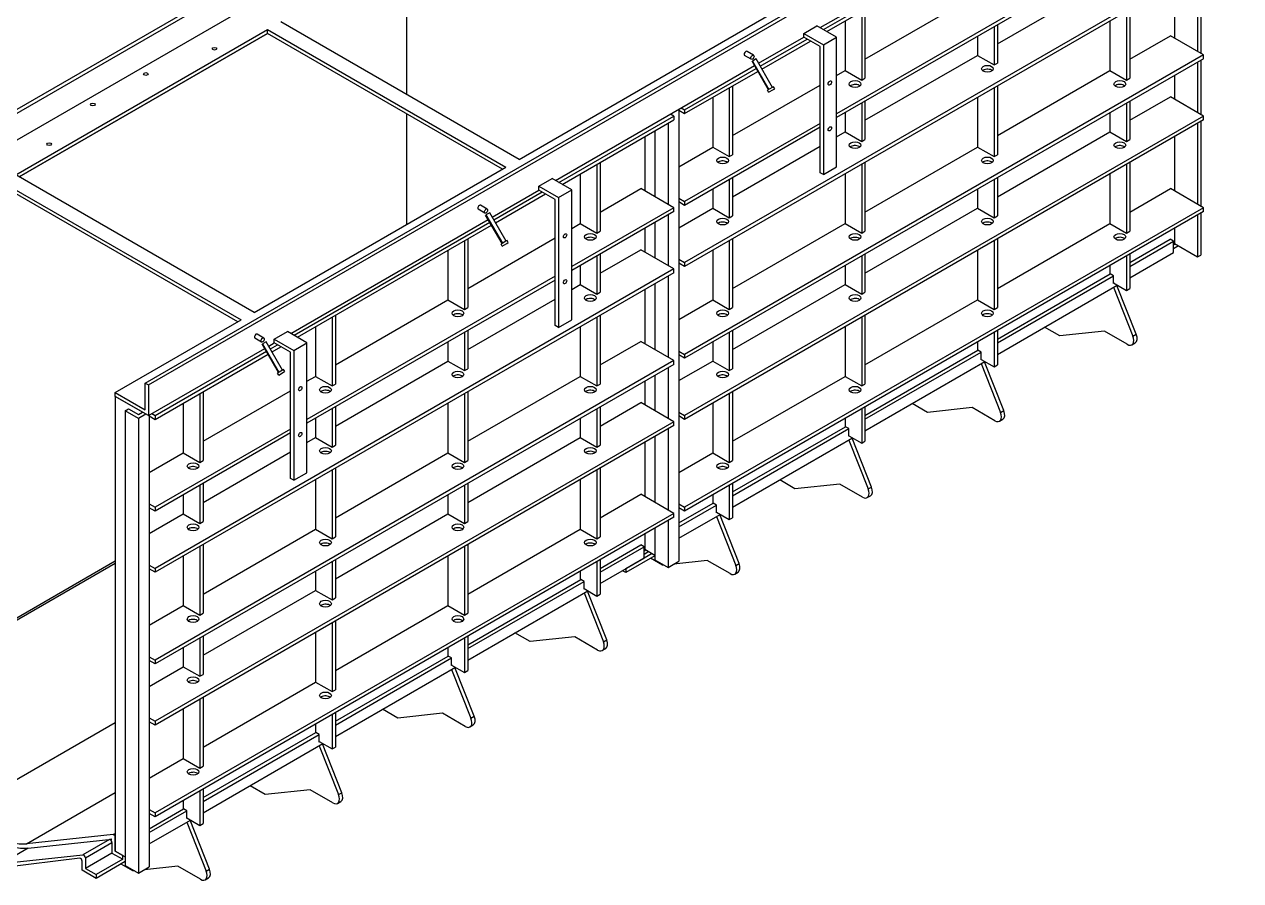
# Paper-space layout 'Layout1' of a CAD drawing. Extents: x -5 to 21.5, y -3 to 17.1.
# Drawn here: x 15.337 to 19.234, y 3.816 to 6.56 of the extents above; entities that cross this region are included whole.
import ezdxf

# ---------------------------------------------------------------- set-up
doc = ezdxf.new("R2010")
doc.units = 0
doc.header["$LTSCALE"] = 0.015748
doc.header["$MEASUREMENT"] = 0
doc.layers.add('Visible Edges', color=7, linetype='Continuous', lineweight=25)

psp = doc.layouts.get("Layout1")

# ---------------------------------------------------------------- linework, layer by layer
at = {"layer": 'Visible Edges', "color": 7, "linetype": 'Continuous', "lineweight": 25}
for p, q in [((14.7585, 5.9679), (18.2586, 7.9888)), ((14.7691, 5.9618), (18.2693, 7.9826)), ((14.7691, 5.8761), (18.2693, 7.8969)), ((15.7237, 5.4107), (19.2238, 7.4315)), ((15.7343, 5.4045), (19.2345, 7.4254)), ((17.8874, 6.5497), (18.5253, 6.9179)), ((17.898, 6.5436), (18.5306, 6.9088)), ((17.9086, 6.5374), (18.5359, 6.8996)), ((16.5616, 6.7885), (16.5616, 6.3354)), ((16.5616, 6.7885), (16.5616, 6.3354)), ((19.1151, 6.7564), (17.4525, 5.7965)), ((19.1151, 6.7441), (17.4525, 5.7842)), ((18.7351, 6.7329), (17.9396, 6.2736)), ((18.7351, 6.7206), (17.9396, 6.2614)), ((19.0966, 6.7334), (19.0966, 6.4731)), ((19.1072, 6.7395), (19.1072, 6.467)), ((19.0223, 6.6905), (19.0223, 6.516)), ((18.0306, 6.4486), (18.3912, 6.6568)), ((18.4549, 6.4976), (18.7351, 6.6594)), ((16.9222, 6.1271), (17.7283, 6.5925)), ((18.02, 6.6017), (18.02, 6.3813)), ((18.0306, 6.6079), (18.0306, 6.3874)), ((18.8685, 6.6017), (18.8685, 6.3813)), ((18.8791, 6.6079), (18.8791, 6.3874)), ((16.9222, 6.1271), (16.1585, 6.5681)), ((17.8344, 6.5313), (17.8768, 6.5558)), ((17.9396, 6.5196), (17.8768, 6.5558)), ((17.967, 6.5711), (17.967, 6.4119)), ((18.4443, 6.5527), (18.4443, 6.4303)), ((18.4549, 6.5589), (18.4549, 6.4364)), ((18.8155, 6.5711), (18.8155, 6.4119)), ((15.31, 6.0782), (16.1161, 6.5436)), ((15.3206, 6.072), (16.1161, 6.5313)), ((16.1161, 6.5313), (15.3206, 6.072)), ((16.1161, 6.5313), (16.1161, 6.5436)), ((16.1161, 6.5436), (16.8798, 6.1027)), ((16.8692, 6.0965), (16.1161, 6.5313)), ((17.6897, 6.4356), (17.8344, 6.5191)), ((17.695, 6.4264), (17.845, 6.5129)), ((17.8344, 6.5191), (17.8344, 6.5313)), ((17.8344, 6.5313), (17.8971, 6.4951)), ((17.8865, 6.489), (17.8344, 6.5191)), ((17.8971, 6.4951), (17.9396, 6.5196)), ((17.9396, 6.1032), (17.9396, 6.5196)), ((18.3912, 6.5221), (18.3912, 6.4609)), ((18.8791, 6.4486), (19.0091, 6.5237)), ((19.1151, 6.4624), (19.0091, 6.5237)), ((17.6737, 6.4613), (17.6525, 6.4735)), ((17.7003, 6.4172), (17.8556, 6.5068)), ((17.8865, 6.0848), (17.8865, 6.489)), ((17.8971, 6.4951), (17.8971, 6.0787)), ((19.1151, 6.4624), (17.4525, 5.5025)), ((19.1151, 6.4502), (17.4525, 5.4903)), ((17.6662, 6.4483), (17.645, 6.4605)), ((17.7213, 6.3509), (17.6688, 6.4418)), ((17.6818, 6.4493), (17.67, 6.4425)), ((17.67, 6.4425), (17.7225, 6.3516)), ((17.7343, 6.3584), (17.6818, 6.4493)), ((18.0306, 6.2527), (18.3912, 6.4609)), ((18.3912, 6.4609), (18.4443, 6.4303)), ((18.4443, 6.4303), (18.4549, 6.4364)), ((19.0966, 6.4395), (19.0966, 6.2772)), ((19.1072, 6.4456), (19.1072, 6.2711)), ((19.1151, 6.4502), (19.1151, 6.4624)), ((17.0389, 6.0598), (17.6767, 6.4281)), ((17.4525, 6.2864), (17.682, 6.4189)), ((17.4525, 6.2741), (17.6873, 6.4097)), ((17.9396, 6.3961), (17.967, 6.4119)), ((17.967, 6.4119), (18.02, 6.3813)), ((18.4549, 6.2037), (18.8155, 6.4119)), ((18.8155, 6.4119), (18.8685, 6.3813)), ((19.0223, 6.3966), (19.0223, 6.32)), ((17.5957, 6.3568), (17.5957, 6.1363)), ((17.6063, 6.2037), (17.8865, 6.3655)), ((17.6063, 6.3629), (17.6063, 6.1425)), ((17.7334, 6.3579), (17.718, 6.349)), ((17.7375, 6.3603), (17.7334, 6.3579)), ((17.7372, 6.3514), (17.7413, 6.3538)), ((17.7413, 6.3538), (17.7375, 6.3603)), ((18.02, 6.3813), (18.0306, 6.3874)), ((18.4443, 6.3568), (18.4443, 6.1363)), ((18.4549, 6.3629), (18.4549, 6.1425)), ((18.8685, 6.3813), (18.8791, 6.3874)), ((17.5427, 6.3262), (17.5427, 6.167)), ((17.7218, 6.3425), (17.718, 6.349)), ((17.7218, 6.3425), (17.7372, 6.3514)), ((18.3912, 6.3262), (18.3912, 6.167)), ((18.8791, 6.2527), (19.0091, 6.3277)), ((19.1151, 6.2665), (19.0091, 6.3277)), ((17.4339, 6.2878), (17.4339, 6.2849)), ((17.4339, 6.2849), (17.4339, 6.0032)), ((17.4339, 6.2849), (17.4525, 6.2741)), ((17.4419, 6.2925), (17.4525, 6.2864)), ((17.4525, 6.2864), (17.4525, 6.2741)), ((17.967, 6.2772), (17.967, 6.2159)), ((18.02, 6.3078), (18.02, 6.1853)), ((18.0306, 6.3139), (18.0306, 6.1914)), ((18.8155, 6.2772), (18.8155, 6.2159)), ((18.8685, 6.3078), (18.8685, 6.1853)), ((18.8791, 6.3139), (18.8791, 6.1914)), ((16.5616, 6.2741), (16.5616, 5.9189)), ((16.5616, 6.2741), (16.5616, 5.9189)), ((17.0495, 6.0537), (17.4182, 6.2665)), ((17.0601, 6.0475), (17.4182, 6.2543)), ((17.3995, 6.2435), (17.3995, 5.9832)), ((17.4182, 6.2665), (17.4076, 6.2726)), ((17.4182, 6.2665), (17.4182, 6.2543)), ((19.1151, 6.2665), (17.4525, 5.3066)), ((19.1151, 6.2542), (17.4525, 5.2943)), ((17.8865, 6.243), (17.4525, 5.9924)), ((19.0966, 6.2435), (19.0966, 5.9832)), ((19.1072, 6.2496), (19.1072, 5.9771)), ((19.1151, 6.2542), (19.1151, 6.2665)), ((17.3253, 6.2006), (17.3253, 6.0261)), ((17.3571, 6.219), (17.3571, 6.0077)), ((17.8865, 6.2307), (17.4525, 5.9802)), ((17.9396, 6.2001), (17.967, 6.2159)), ((17.967, 6.2159), (18.02, 6.1853)), ((18.4549, 6.0077), (18.8155, 6.2159)), ((18.8155, 6.2159), (18.8685, 6.1853)), ((19.0223, 6.2006), (19.0223, 6.0261)), ((17.4339, 6.1041), (17.5427, 6.167)), ((17.5427, 6.167), (17.5957, 6.1363)), ((17.6063, 6.0077), (17.8865, 6.1695)), ((18.02, 6.1853), (18.0306, 6.1914)), ((18.0306, 5.9587), (18.3912, 6.167)), ((18.3912, 6.167), (18.4443, 6.1363)), ((18.8685, 6.1853), (18.8791, 6.1914)), ((17.5957, 6.1363), (17.6063, 6.1425)), ((18.4443, 6.1363), (18.4549, 6.1425)), ((16.0737, 5.6372), (16.8798, 6.1027)), ((17.1184, 6.0812), (17.1184, 5.922)), ((17.1715, 6.1118), (17.1715, 5.8914)), ((17.1821, 6.118), (17.1821, 5.8975)), ((17.8971, 6.0787), (17.8865, 6.0848)), ((17.8971, 6.0787), (17.9396, 6.1032)), ((17.967, 6.0812), (17.967, 5.922)), ((18.02, 6.1118), (18.02, 5.8914)), ((18.0306, 6.118), (18.0306, 5.8975)), ((18.8155, 6.0812), (18.8155, 5.922)), ((18.8685, 6.1118), (18.8685, 5.8914)), ((18.8791, 6.118), (18.8791, 5.8975)), ((15.2676, 6.0537), (16.0313, 5.6128)), ((16.0737, 5.6372), (15.31, 6.0782)), ((16.9859, 6.0414), (17.0283, 6.0659)), ((17.091, 6.0297), (17.0283, 6.0659)), ((17.5957, 6.0628), (17.5957, 5.9404)), ((17.6063, 6.069), (17.6063, 5.9465)), ((18.4443, 6.0628), (18.4443, 5.9404)), ((18.4549, 6.069), (18.4549, 5.9465)), ((16.0207, 5.6066), (15.2676, 6.0414)), ((16.8359, 5.9426), (16.9859, 6.0292)), ((16.8412, 5.9334), (16.9965, 6.023)), ((16.8465, 5.9242), (17.0071, 6.0169)), ((16.9859, 6.0292), (16.9859, 6.0414)), ((16.9859, 6.0414), (17.0486, 6.0052)), ((17.038, 5.9991), (16.9859, 6.0292)), ((17.0486, 6.0052), (17.091, 6.0297)), ((17.0486, 6.0052), (17.0486, 5.5888)), ((17.091, 5.6133), (17.091, 6.0297)), ((17.1821, 5.9587), (17.312, 6.0338)), ((17.4181, 5.9725), (17.312, 6.0338)), ((17.4339, 6.0032), (17.4525, 5.9924)), ((17.4339, 6.0032), (17.4339, 5.991)), ((17.5427, 6.0322), (17.5427, 5.971)), ((18.3912, 6.0322), (18.3912, 5.971)), ((18.8791, 5.9587), (19.0091, 6.0338)), ((19.1151, 5.9725), (19.0091, 6.0338)), ((16.8124, 5.9553), (16.7912, 5.9676)), ((16.8199, 5.9683), (16.7987, 5.9805)), ((17.038, 5.5949), (17.038, 5.9991)), ((17.4181, 5.9725), (17.091, 5.7837)), ((17.4181, 5.9603), (17.4181, 5.9725)), ((17.4525, 5.9802), (17.4339, 5.991)), ((17.4339, 5.991), (17.4339, 5.8072)), ((17.4339, 5.9082), (17.5427, 5.971)), ((17.4525, 5.9924), (17.4525, 5.9802)), ((19.1151, 5.9725), (17.4525, 5.0126)), ((17.5427, 5.971), (17.5957, 5.9404)), ((18.0306, 5.7628), (18.3912, 5.971)), ((18.3912, 5.971), (18.4443, 5.9404)), ((19.1151, 5.9603), (19.1151, 5.9725)), ((16.1904, 5.5699), (16.8229, 5.9351)), ((16.201, 5.5638), (16.8282, 5.9259)), ((16.8675, 5.8579), (16.815, 5.9489)), ((16.8279, 5.9564), (16.8161, 5.9496)), ((16.8161, 5.9496), (16.8686, 5.8586)), ((16.8804, 5.8654), (16.8279, 5.9564)), ((17.4181, 5.9603), (17.091, 5.7715)), ((17.3571, 5.9251), (17.3571, 5.8118)), ((17.3995, 5.9496), (17.3995, 5.7873)), ((19.1151, 5.9603), (17.4525, 5.0004)), ((17.5957, 5.9404), (17.6063, 5.9465)), ((18.4443, 5.9404), (18.4549, 5.9465)), ((19.0966, 5.9496), (19.0966, 5.8148)), ((19.1072, 5.9557), (19.1072, 5.821)), ((16.2116, 5.5576), (16.8335, 5.9167)), ((17.091, 5.9062), (17.1184, 5.922)), ((17.1184, 5.922), (17.1715, 5.8914)), ((17.1715, 5.8914), (17.1821, 5.8975)), ((17.3253, 5.9067), (17.3253, 5.8301)), ((17.6063, 5.7138), (17.967, 5.922)), ((17.967, 5.922), (18.02, 5.8914)), ((18.02, 5.8914), (18.0306, 5.8975)), ((18.4549, 5.7138), (18.8155, 5.922)), ((18.8155, 5.922), (18.8685, 5.8914)), ((18.8685, 5.8914), (18.8791, 5.8975)), ((19.0223, 5.9067), (19.0223, 5.8577)), ((16.7472, 5.8669), (16.7472, 5.6464)), ((16.7578, 5.7138), (17.038, 5.8756)), ((16.7578, 5.873), (16.7578, 5.6526)), ((16.8796, 5.8649), (16.8642, 5.8561)), ((16.868, 5.8496), (16.8642, 5.8561)), ((16.868, 5.8496), (16.8833, 5.8584)), ((16.8837, 5.8673), (16.8796, 5.8649)), ((16.8833, 5.8584), (16.8874, 5.8608)), ((16.8874, 5.8608), (16.8837, 5.8673)), ((17.5957, 5.8669), (17.5957, 5.6464)), ((17.6063, 5.873), (17.6063, 5.6526)), ((18.4443, 5.8669), (18.4443, 5.6464)), ((18.4549, 5.873), (18.4549, 5.6526)), ((18.8791, 5.7966), (19.009, 5.8715)), ((18.8791, 5.7843), (19.0196, 5.8654)), ((19.0196, 5.8654), (19.009, 5.8715)), ((19.0196, 5.8287), (19.0196, 5.8654)), ((19.0196, 5.8561), (19.0223, 5.8577)), ((19.0196, 5.8532), (19.0249, 5.8562)), ((19.0355, 5.8501), (19.0196, 5.8409)), ((19.0223, 5.8577), (19.0966, 5.8148)), ((16.6942, 5.8363), (16.6942, 5.6771)), ((17.1715, 5.8179), (17.1715, 5.6954)), ((17.1821, 5.7628), (17.312, 5.8378)), ((17.1821, 5.824), (17.1821, 5.7015)), ((17.4181, 5.7766), (17.312, 5.8378)), ((17.5427, 5.8363), (17.5427, 5.6771)), ((18.02, 5.8179), (18.02, 5.6954)), ((18.0306, 5.824), (18.0306, 5.7015)), ((18.3912, 5.8363), (18.3912, 5.6771)), ((18.8685, 5.8179), (18.8685, 5.7077)), ((18.8791, 5.7476), (19.0196, 5.8287)), ((18.8791, 5.824), (18.8791, 5.7138)), ((19.0966, 5.8148), (19.1072, 5.821)), ((17.4181, 5.7766), (15.7555, 4.8167)), ((17.1184, 5.7873), (17.1184, 5.726)), ((17.4181, 5.7643), (17.4181, 5.7766)), ((17.4339, 5.8072), (17.4525, 5.7965)), ((17.4339, 5.8072), (17.4339, 5.795)), ((17.4525, 5.7842), (17.4339, 5.795)), ((17.4339, 5.795), (17.4339, 5.5133)), ((17.4525, 5.7965), (17.4525, 5.7842)), ((17.967, 5.7873), (17.967, 5.726)), ((18.8155, 5.7873), (18.8155, 5.7598)), ((17.4181, 5.7643), (15.7555, 4.8044)), ((17.038, 5.7531), (16.2425, 5.2938)), ((17.038, 5.7408), (16.2425, 5.2816)), ((17.3995, 5.7536), (17.3995, 5.4933)), ((18.4549, 5.5516), (18.8167, 5.7605)), ((18.4549, 5.5394), (18.8273, 5.7544)), ((18.8273, 5.7544), (18.8167, 5.7605)), ((18.8273, 5.7299), (18.8273, 5.7544)), ((18.8273, 5.7315), (18.8685, 5.7077)), ((18.8286, 5.7307), (18.8273, 5.7299)), ((17.091, 5.7102), (17.1184, 5.726)), ((17.1184, 5.726), (17.1715, 5.6954)), ((17.1715, 5.6954), (17.1821, 5.7015)), ((17.3253, 5.7107), (17.3253, 5.5362)), ((17.3571, 5.7291), (17.3571, 5.5178)), ((17.6063, 5.5178), (17.967, 5.726)), ((17.967, 5.726), (18.02, 5.6954)), ((18.02, 5.6954), (18.0306, 5.7015)), ((18.4549, 5.5026), (18.8392, 5.7246)), ((18.8274, 5.7177), (18.8893, 5.5612)), ((18.8999, 5.5673), (18.838, 5.7238)), ((18.8685, 5.7077), (18.8791, 5.7138)), ((16.3335, 5.4688), (16.6942, 5.6771)), ((16.6942, 5.6771), (16.7472, 5.6464)), ((16.7472, 5.6464), (16.7578, 5.6526)), ((16.7578, 5.5178), (17.038, 5.6796)), ((17.4339, 5.6142), (17.5427, 5.6771)), ((17.5427, 5.6771), (17.5957, 5.6464)), ((17.5957, 5.6464), (17.6063, 5.6526)), ((18.0306, 5.4688), (18.3912, 5.6771)), ((18.3912, 5.6771), (18.4443, 5.6464)), ((18.4443, 5.6464), (18.4549, 5.6526)), ((16.3229, 5.6219), (16.3229, 5.4015)), ((16.3335, 5.6281), (16.3335, 5.4076)), ((17.0486, 5.5888), (17.091, 5.6133)), ((17.1715, 5.6219), (17.1715, 5.4015)), ((17.1821, 5.6281), (17.1821, 5.4076)), ((18.02, 5.6219), (18.02, 5.4015)), ((18.0306, 5.6281), (18.0306, 5.4076)), ((15.6282, 5.3801), (16.0313, 5.6128)), ((16.1373, 5.5515), (16.1798, 5.576)), ((16.2425, 5.5398), (16.1798, 5.576)), ((16.2699, 5.5913), (16.2699, 5.4321)), ((16.7578, 5.5791), (16.7578, 5.4566)), ((17.0486, 5.5888), (17.038, 5.5949)), ((17.1184, 5.5913), (17.1184, 5.4321)), ((17.6063, 5.5791), (17.6063, 5.4566)), ((17.967, 5.5913), (17.967, 5.4321)), ((18.4549, 5.5791), (18.4549, 5.4688)), ((18.6546, 5.5617), (18.6059, 5.5899)), ((18.7981, 5.5769), (18.6546, 5.5617)), ((18.871, 5.5348), (18.7981, 5.5769)), ((16.0965, 5.542), (16.0752, 5.5542)), ((16.104, 5.5549), (16.0827, 5.5672)), ((16.1515, 5.4446), (16.099, 5.5355)), ((16.112, 5.543), (16.1002, 5.5362)), ((16.1002, 5.5362), (16.1527, 5.4453)), ((16.1645, 5.4521), (16.112, 5.543)), ((16.12, 5.5292), (16.1373, 5.5393)), ((16.1373, 5.5393), (16.1373, 5.5515)), ((16.1373, 5.5515), (16.2001, 5.5153)), ((16.1895, 5.5092), (16.1373, 5.5393)), ((16.2001, 5.5153), (16.2425, 5.5398)), ((16.2425, 5.1234), (16.2425, 5.5398)), ((16.6942, 5.5423), (16.6942, 5.4811)), ((16.7472, 5.5729), (16.7472, 5.4505)), ((17.1821, 5.4688), (17.312, 5.5439)), ((17.4181, 5.4826), (17.312, 5.5439)), ((17.5427, 5.5423), (17.5427, 5.4811)), ((17.5957, 5.5729), (17.5957, 5.4505)), ((18.3912, 5.5423), (18.3912, 5.5149)), ((18.4443, 5.5729), (18.4443, 5.4627)), ((18.886, 5.5333), (18.8966, 5.5394)), ((18.8893, 5.5612), (18.8999, 5.5673)), ((15.7343, 5.3066), (16.107, 5.5217)), ((15.7555, 5.3066), (16.1123, 5.5126)), ((15.7555, 5.2943), (16.1176, 5.5034)), ((16.1253, 5.5201), (16.1479, 5.5331)), ((16.1306, 5.5109), (16.1585, 5.527)), ((16.1895, 5.105), (16.1895, 5.5092)), ((16.2001, 5.5153), (16.2001, 5.0989)), ((17.4339, 5.5133), (17.4525, 5.5025)), ((17.4339, 5.5133), (17.4339, 5.5011)), ((17.4525, 5.4903), (17.4339, 5.5011)), ((17.4339, 5.5011), (17.4339, 5.3173)), ((17.4525, 5.5025), (17.4525, 5.4903)), ((18.0306, 5.3067), (18.3924, 5.5156)), ((18.0306, 5.2944), (18.4031, 5.5095)), ((18.4031, 5.5095), (18.3924, 5.5156)), ((18.4031, 5.485), (18.4031, 5.5095)), ((17.4181, 5.4826), (15.7555, 4.5227)), ((17.4181, 5.4704), (15.7555, 4.5105)), ((16.3335, 5.2729), (16.6942, 5.4811)), ((16.6942, 5.4811), (16.7472, 5.4505)), ((17.3995, 5.4597), (17.3995, 5.2974)), ((17.4181, 5.4704), (17.4181, 5.4826)), ((17.4339, 5.4183), (17.5427, 5.4811)), ((17.5427, 5.4811), (17.5957, 5.4505)), ((18.0306, 5.2577), (18.415, 5.4796)), ((18.4031, 5.4865), (18.4443, 5.4627)), ((18.4044, 5.4857), (18.4031, 5.485)), ((18.4031, 5.4728), (18.465, 5.3162)), ((18.4756, 5.3224), (18.4137, 5.4789)), ((18.4443, 5.4627), (18.4549, 5.4688)), ((16.1636, 5.4516), (16.1483, 5.4427)), ((16.152, 5.4362), (16.1483, 5.4427)), ((16.152, 5.4362), (16.1674, 5.4451)), ((16.1677, 5.454), (16.1636, 5.4516)), ((16.1674, 5.4451), (16.1715, 5.4475)), ((16.1715, 5.4475), (16.1677, 5.454)), ((16.2425, 5.4163), (16.2699, 5.4321)), ((16.2699, 5.4321), (16.3229, 5.4015)), ((16.7472, 5.4505), (16.7578, 5.4566)), ((16.7578, 5.2239), (17.1184, 5.4321)), ((17.1184, 5.4321), (17.1715, 5.4015)), ((17.3571, 5.4352), (17.3571, 5.3219)), ((17.5957, 5.4505), (17.6063, 5.4566)), ((17.6063, 5.2239), (17.967, 5.4321)), ((17.967, 5.4321), (18.02, 5.4015)), ((15.6282, 5.3801), (15.7237, 5.3249)), ((15.6282, 5.3678), (15.6282, 5.3801)), ((15.7237, 5.4107), (15.7343, 5.4045)), ((15.7237, 5.3249), (15.7237, 5.4107)), ((15.7343, 5.4045), (15.7343, 5.3066)), ((15.9093, 5.2239), (16.1895, 5.3857)), ((15.9093, 5.3831), (15.9093, 5.1627)), ((16.3229, 5.4015), (16.3335, 5.4076)), ((16.7578, 5.3831), (16.7578, 5.1627)), ((17.1715, 5.4015), (17.1821, 5.4076)), ((17.3253, 5.4168), (17.3253, 5.3402)), ((17.6063, 5.3831), (17.6063, 5.1627)), ((18.02, 5.4015), (18.0306, 5.4076)), ((15.7343, 5.3066), (15.6282, 5.3678)), ((15.7156, 5.3173), (15.6282, 5.3678)), ((15.6282, 5.3678), (15.6282, 3.9104)), ((15.8456, 5.3464), (15.8456, 5.1872)), ((15.8987, 5.377), (15.8987, 5.1565)), ((16.6942, 5.3464), (16.6942, 5.1872)), ((16.7472, 5.377), (16.7472, 5.1565)), ((17.1821, 5.2729), (17.312, 5.3479)), ((17.4181, 5.2867), (17.312, 5.3479)), ((17.5427, 5.3464), (17.5427, 5.1872)), ((17.5957, 5.377), (17.5957, 5.1565)), ((18.2304, 5.3168), (18.1816, 5.3449)), ((15.66, 5.322), (15.6706, 5.3281)), ((15.7025, 5.2975), (15.66, 5.322)), ((15.66, 5.322), (15.66, 3.8646)), ((15.6706, 5.3281), (15.7025, 5.3098)), ((15.7025, 5.3098), (15.7156, 5.3173)), ((15.7262, 5.3112), (15.7025, 5.2975)), ((15.7368, 5.308), (15.7368, 5.3051)), ((15.7368, 5.3051), (15.7368, 5.0234)), ((15.7368, 5.3051), (15.7555, 5.2943)), ((15.7449, 5.3127), (15.7555, 5.3066)), ((15.7555, 5.3066), (15.7555, 5.2943)), ((16.3229, 5.328), (16.3229, 5.2055)), ((16.3335, 5.3341), (16.3335, 5.2116)), ((17.1715, 5.328), (17.1715, 5.2055)), ((17.1821, 5.3341), (17.1821, 5.2116)), ((17.4339, 5.3173), (17.4525, 5.3066)), ((17.4339, 5.3173), (17.4339, 5.3051)), ((17.4525, 5.2943), (17.4339, 5.3051)), ((17.4339, 5.3051), (17.4339, 5.0234)), ((17.4525, 5.3066), (17.4525, 5.2943)), ((18.02, 5.328), (18.02, 5.2178)), ((18.0306, 5.3341), (18.0306, 5.2239)), ((18.3738, 5.3319), (18.2304, 5.3168)), ((18.4467, 5.2898), (18.3738, 5.3319)), ((18.465, 5.3162), (18.4756, 5.3224)), ((15.7025, 5.2975), (15.7025, 3.8401)), ((17.4181, 5.2867), (15.7555, 4.3268)), ((17.4181, 5.2744), (15.7555, 4.3145)), ((16.1895, 5.2632), (15.7555, 5.0126)), ((16.2699, 5.2974), (16.2699, 5.2361)), ((17.1184, 5.2974), (17.1184, 5.2361)), ((17.3995, 5.2637), (17.3995, 5.0034)), ((17.4181, 5.2744), (17.4181, 5.2867)), ((17.6063, 5.0617), (17.9682, 5.2707)), ((17.6063, 5.0495), (17.9788, 5.2645)), ((17.967, 5.2974), (17.967, 5.2699)), ((17.9788, 5.2645), (17.9682, 5.2707)), ((17.9788, 5.24), (17.9788, 5.2645)), ((18.4617, 5.2883), (18.4723, 5.2945)), ((16.1895, 5.2509), (15.7555, 5.0004)), ((16.2425, 5.2203), (16.2699, 5.2361)), ((16.2699, 5.2361), (16.3229, 5.2055)), ((16.7578, 5.0279), (17.1184, 5.2361)), ((17.1184, 5.2361), (17.1715, 5.2055)), ((17.3571, 5.2392), (17.3571, 5.0279)), ((17.6063, 5.0128), (17.9907, 5.2347)), ((17.9788, 5.2416), (18.02, 5.2178)), ((17.9801, 5.2408), (17.9788, 5.24)), ((17.9789, 5.2278), (18.0407, 5.0713)), ((18.0513, 5.0774), (17.9895, 5.2339)), ((18.02, 5.2178), (18.0306, 5.2239)), ((15.7368, 5.1243), (15.8456, 5.1872)), ((15.8456, 5.1872), (15.8987, 5.1565)), ((15.9093, 5.0279), (16.1895, 5.1897)), ((16.3229, 5.2055), (16.3335, 5.2116)), ((16.3335, 4.9789), (16.6942, 5.1872)), ((16.6942, 5.1872), (16.7472, 5.1565)), ((17.1715, 5.2055), (17.1821, 5.2116)), ((17.3253, 5.2208), (17.3253, 5.0463)), ((17.4339, 5.1243), (17.5427, 5.1872)), ((17.5427, 5.1872), (17.5957, 5.1565)), ((15.8987, 5.1565), (15.9093, 5.1627)), ((16.7472, 5.1565), (16.7578, 5.1627)), ((17.5957, 5.1565), (17.6063, 5.1627)), ((16.2001, 5.0989), (16.2425, 5.1234)), ((16.3229, 5.132), (16.3229, 4.9116)), ((16.3335, 5.1382), (16.3335, 4.9177)), ((17.1715, 5.132), (17.1715, 4.9116)), ((17.1821, 5.1382), (17.1821, 4.9177)), ((15.8987, 5.0831), (15.8987, 4.9606)), ((15.9093, 5.0892), (15.9093, 4.9667)), ((16.2001, 5.0989), (16.1895, 5.105)), ((16.2699, 5.1014), (16.2699, 4.9422)), ((16.7472, 5.0831), (16.7472, 4.9606)), ((16.7578, 5.0892), (16.7578, 4.9667)), ((17.1184, 5.1014), (17.1184, 4.9422)), ((17.5957, 5.0831), (17.5957, 4.9728)), ((17.6063, 5.0892), (17.6063, 4.9789)), ((17.8061, 5.0718), (17.7574, 5.1)), ((17.9496, 5.087), (17.8061, 5.0718)), ((18.0225, 5.0449), (17.9496, 5.087)), ((18.0407, 5.0713), (18.0513, 5.0774)), ((15.8456, 5.0524), (15.8456, 4.9912)), ((16.6942, 5.0524), (16.6942, 4.9912)), ((17.1821, 4.9789), (17.312, 5.054)), ((17.4181, 4.9927), (17.312, 5.054)), ((17.5427, 5.0524), (17.5427, 5.025)), ((18.0375, 5.0434), (18.0481, 5.0495)), ((15.7368, 5.0234), (15.7555, 5.0126)), ((15.7368, 5.0234), (15.7368, 5.0112)), ((15.7555, 5.0004), (15.7368, 5.0112)), ((15.7368, 5.0112), (15.7368, 4.8274)), ((15.7368, 4.9284), (15.8456, 4.9912)), ((15.7555, 5.0126), (15.7555, 5.0004)), ((17.4181, 4.9927), (15.7555, 4.0328)), ((15.8456, 4.9912), (15.8987, 4.9606)), ((16.3335, 4.783), (16.6942, 4.9912)), ((16.6942, 4.9912), (16.7472, 4.9606)), ((17.4181, 4.9805), (17.4181, 4.9927)), ((17.4339, 4.9622), (17.5439, 5.0257)), ((17.4339, 5.0234), (17.4525, 5.0126)), ((17.4339, 5.0234), (17.4339, 5.0112)), ((17.4339, 4.9499), (17.5545, 5.0196)), ((17.4525, 5.0004), (17.4339, 5.0112)), ((17.4339, 5.0112), (17.4339, 4.8397)), ((17.4339, 4.9132), (17.5665, 4.9897)), ((17.4525, 5.0126), (17.4525, 5.0004)), ((17.5545, 5.0196), (17.5439, 5.0257)), ((17.5545, 4.9951), (17.5545, 5.0196)), ((17.5545, 4.9966), (17.5957, 4.9728)), ((17.5559, 4.9958), (17.5545, 4.9951)), ((17.4181, 4.9805), (15.7555, 4.0206)), ((15.8987, 4.9606), (15.9093, 4.9667)), ((16.7472, 4.9606), (16.7578, 4.9667)), ((17.3995, 4.9698), (17.3995, 4.8199)), ((17.5546, 4.9829), (17.6165, 4.8264)), ((17.6271, 4.8325), (17.5652, 4.989)), ((17.5957, 4.9728), (17.6063, 4.9789)), ((15.9093, 4.734), (16.2699, 4.9422)), ((16.2699, 4.9422), (16.3229, 4.9116)), ((16.3229, 4.9116), (16.3335, 4.9177)), ((16.7578, 4.734), (17.1184, 4.9422)), ((17.1184, 4.9422), (17.1715, 4.9116)), ((17.1715, 4.9116), (17.1821, 4.9177)), ((17.3253, 4.9269), (17.3253, 4.8779)), ((17.3571, 4.9453), (17.3571, 4.8443)), ((15.8987, 4.8871), (15.8987, 4.6666)), ((15.9093, 4.8932), (15.9093, 4.6728)), ((16.7472, 4.8871), (16.7472, 4.6666)), ((16.7578, 4.8932), (16.7578, 4.6728)), ((17.1821, 4.8168), (17.3119, 4.8917)), ((17.1821, 4.8045), (17.3225, 4.8856)), ((17.3225, 4.8856), (17.3119, 4.8917)), ((17.3225, 4.8489), (17.3225, 4.8856)), ((17.3225, 4.8763), (17.3253, 4.8779)), ((17.3225, 4.8734), (17.3278, 4.8764)), ((17.3253, 4.8779), (17.3571, 4.8595)), ((14.8645, 4.4003), (15.6282, 4.8412)), ((14.8713, 4.3963), (15.6282, 4.8333)), ((15.8456, 4.8565), (15.8456, 4.6973)), ((16.3229, 4.8381), (16.3229, 4.7156)), ((16.3335, 4.8442), (16.3335, 4.7218)), ((16.6942, 4.8565), (16.6942, 4.6973)), ((17.1715, 4.8381), (17.1715, 4.7279)), ((17.1821, 4.7678), (17.3225, 4.8489)), ((17.1821, 4.8442), (17.1821, 4.734)), ((17.349, 4.8642), (17.2642, 4.8152)), ((17.3571, 4.8566), (17.2642, 4.803)), ((17.3384, 4.8703), (17.3225, 4.8611)), ((17.3818, 4.8269), (17.3437, 4.8489)), ((17.3571, 4.8443), (17.3995, 4.8199)), ((17.3995, 4.8199), (17.4339, 4.8397)), ((17.5253, 4.842), (17.4184, 4.8307)), ((17.5982, 4.7999), (17.5253, 4.842)), ((15.7368, 4.8274), (15.7555, 4.8167)), ((15.7368, 4.8274), (15.7368, 4.8152)), ((15.7555, 4.8044), (15.7368, 4.8152)), ((15.7368, 4.8152), (15.7368, 4.5335)), ((15.7555, 4.8167), (15.7555, 4.8044)), ((16.2699, 4.8075), (16.2699, 4.7462)), ((17.1184, 4.8075), (17.1184, 4.78)), ((17.2642, 4.803), (17.2536, 4.8091)), ((17.2642, 4.8152), (17.2642, 4.803)), ((17.3865, 4.8274), (17.3818, 4.8269)), ((17.6132, 4.7984), (17.6238, 4.8046)), ((17.6165, 4.8264), (17.6271, 4.8325)), ((16.7578, 4.5718), (17.1197, 4.7808)), ((16.7578, 4.5596), (17.1303, 4.7746)), ((17.1303, 4.7746), (17.1197, 4.7808)), ((17.1303, 4.7501), (17.1303, 4.7746)), ((15.9093, 4.538), (16.2699, 4.7462)), ((16.2699, 4.7462), (16.3229, 4.7156)), ((16.3229, 4.7156), (16.3335, 4.7218)), ((16.7578, 4.5229), (17.1422, 4.7448)), ((17.1303, 4.7517), (17.1715, 4.7279)), ((17.1316, 4.7509), (17.1303, 4.7501)), ((17.1303, 4.7379), (17.1922, 4.5814)), ((17.2028, 4.5875), (17.1409, 4.7441)), ((17.1715, 4.7279), (17.1821, 4.734)), ((15.7368, 4.6344), (15.8456, 4.6973)), ((15.8456, 4.6973), (15.8987, 4.6666)), ((16.3335, 4.489), (16.6942, 4.6973)), ((16.6942, 4.6973), (16.7472, 4.6666)), ((15.8987, 4.6666), (15.9093, 4.6728)), ((16.3229, 4.6421), (16.3229, 4.4217)), ((16.3335, 4.6483), (16.3335, 4.4278)), ((16.7472, 4.6666), (16.7578, 4.6728)), ((16.2699, 4.6115), (16.2699, 4.4523)), ((16.9576, 4.5819), (16.9088, 4.6101)), ((15.8456, 4.5625), (15.8456, 4.5013)), ((15.8987, 4.5932), (15.8987, 4.4707)), ((15.9093, 4.5993), (15.9093, 4.4768)), ((16.6942, 4.5625), (16.6942, 4.5351)), ((16.7472, 4.5932), (16.7472, 4.4829)), ((16.7578, 4.5993), (16.7578, 4.489)), ((17.101, 4.5971), (16.9576, 4.5819)), ((17.1739, 4.555), (17.101, 4.5971)), ((17.1922, 4.5814), (17.2028, 4.5875)), ((15.7368, 4.5335), (15.7555, 4.5227)), ((15.7368, 4.5335), (15.7368, 4.5213)), ((15.7555, 4.5227), (15.7555, 4.5105)), ((16.3335, 4.3269), (16.6954, 4.5358)), ((16.3335, 4.3146), (16.706, 4.5297)), ((16.706, 4.5297), (16.6954, 4.5358)), ((16.706, 4.5052), (16.706, 4.5297)), ((17.1889, 4.5535), (17.1996, 4.5596)), ((15.7555, 4.5105), (15.7368, 4.5213)), ((15.7368, 4.5213), (15.7368, 4.3375)), ((15.7368, 4.4385), (15.8456, 4.5013)), ((15.8456, 4.5013), (15.8987, 4.4707)), ((16.3335, 4.2779), (16.7179, 4.4998)), ((16.706, 4.5067), (16.7472, 4.4829)), ((16.7073, 4.506), (16.706, 4.5052)), ((16.7061, 4.493), (16.7679, 4.3365)), ((16.7785, 4.3426), (16.7167, 4.4991)), ((16.7472, 4.4829), (16.7578, 4.489)), ((15.8987, 4.4707), (15.9093, 4.4768)), ((15.9093, 4.2441), (16.2699, 4.4523)), ((16.2699, 4.4523), (16.3229, 4.4217)), ((16.3229, 4.4217), (16.3335, 4.4278)), ((15.8456, 4.3666), (15.8456, 4.2074)), ((15.8987, 4.3972), (15.8987, 4.1767)), ((15.9093, 4.4033), (15.9093, 4.1829)), ((15.7368, 4.3375), (15.7555, 4.3268)), ((15.7368, 4.3375), (15.7368, 4.3253)), ((15.7555, 4.3268), (15.7555, 4.3145)), ((16.3229, 4.3482), (16.3229, 4.238)), ((16.3335, 4.3543), (16.3335, 4.2441)), ((16.5333, 4.337), (16.4846, 4.3651)), ((16.6768, 4.3521), (16.5333, 4.337)), ((16.7497, 4.31), (16.6768, 4.3521)), ((16.7679, 4.3365), (16.7785, 4.3426)), ((15.1492, 4.0462), (15.6282, 4.3227)), ((15.7555, 4.3145), (15.7368, 4.3253)), ((15.7368, 4.3253), (15.7368, 4.0436)), ((15.9093, 4.0819), (16.2711, 4.2909)), ((16.2699, 4.3176), (16.2699, 4.2902)), ((16.2817, 4.2847), (16.2711, 4.2909)), ((16.7647, 4.3085), (16.7753, 4.3147)), ((15.9093, 4.0697), (16.2817, 4.2847)), ((15.9093, 4.033), (16.2937, 4.2549)), ((16.2817, 4.2602), (16.2817, 4.2847)), ((16.2817, 4.2618), (16.3229, 4.238)), ((16.2831, 4.261), (16.2817, 4.2602)), ((16.3543, 4.0976), (16.2924, 4.2542)), ((16.2818, 4.248), (16.3437, 4.0915)), ((16.3229, 4.238), (16.3335, 4.2441)), ((15.7368, 4.1445), (15.8456, 4.2074)), ((15.8456, 4.2074), (15.8987, 4.1767)), ((15.8987, 4.1767), (15.9093, 4.1829)), ((15.3436, 3.9339), (15.6282, 4.0983)), ((15.8987, 4.1033), (15.8987, 3.993)), ((15.9093, 4.1094), (15.9093, 3.9992)), ((16.109, 4.092), (16.0603, 4.1202)), ((16.2525, 4.1072), (16.109, 4.092)), ((16.3254, 4.0651), (16.2525, 4.1072)), ((16.3437, 4.0915), (16.3543, 4.0976)), ((15.8456, 4.0726), (15.8456, 4.0452)), ((16.3404, 4.0636), (16.351, 4.0697)), ((15.7368, 3.9824), (15.8469, 4.0459)), ((15.7368, 4.0436), (15.7555, 4.0328)), ((15.7368, 4.0436), (15.7368, 4.0314)), ((15.7368, 3.9701), (15.8575, 4.0398)), ((15.7555, 4.0206), (15.7368, 4.0314)), ((15.7368, 4.0314), (15.7368, 3.8599)), ((15.7555, 4.0328), (15.7555, 4.0206)), ((15.8575, 4.0398), (15.8469, 4.0459)), ((15.8575, 4.0153), (15.8575, 4.0398)), ((15.8575, 4.0168), (15.8987, 3.993)), ((15.8588, 4.0161), (15.8575, 4.0153)), ((15.7368, 3.9334), (15.8694, 4.0099)), ((15.8575, 4.0031), (15.9194, 3.8466)), ((15.93, 3.8527), (15.8681, 4.0092)), ((15.8987, 3.993), (15.9093, 3.9992)), ((15.6214, 3.9633), (15.3436, 3.9339)), ((15.349, 3.9203), (15.6176, 3.9486)), ((15.6096, 3.9478), (15.5247, 3.8988)), ((15.5327, 3.8889), (15.6176, 3.9379)), ((15.6176, 3.9486), (15.6096, 3.9478)), ((15.6176, 3.9486), (15.6176, 3.9486)), ((15.6176, 3.9379), (15.6176, 3.9042)), ((15.6214, 3.9633), (15.6282, 3.9672)), ((15.6282, 3.9593), (15.6214, 3.9633)), ((15.6282, 3.9104), (15.6282, 3.9593)), ((15.3489, 3.9203), (15.2641, 3.8713)), ((15.2641, 3.8713), (15.5247, 3.8988)), ((15.6176, 3.9042), (15.5327, 3.8552)), ((15.6176, 3.9042), (15.652, 3.8844)), ((15.652, 3.8966), (15.6282, 3.9104)), ((15.6282, 3.9104), (15.66, 3.892)), ((15.5141, 3.8878), (15.2716, 3.8579)), ((15.5221, 3.8491), (15.5221, 3.8779)), ((15.5327, 3.8889), (15.5327, 3.8552)), ((15.652, 3.8844), (15.5671, 3.8354)), ((15.66, 3.8768), (15.5671, 3.8232)), ((15.6848, 3.8471), (15.6467, 3.8691)), ((15.652, 3.8844), (15.652, 3.8966)), ((15.66, 3.8646), (15.7025, 3.8401)), ((15.7025, 3.8401), (15.7368, 3.8599)), ((15.8282, 3.8622), (15.7213, 3.8509)), ((15.9012, 3.8201), (15.8282, 3.8622)), ((15.5671, 3.8232), (15.5221, 3.8491)), ((15.5327, 3.8552), (15.5671, 3.8354)), ((15.5671, 3.8354), (15.5671, 3.8232)), ((15.6894, 3.8476), (15.6848, 3.8471)), ((15.9162, 3.8186), (15.9268, 3.8248)), ((15.9194, 3.8466), (15.93, 3.8527))]:
    psp.add_line(p, q, dxfattribs=at)
for centre, major_axis in [((15.9464, 6.4823), (-0.0075, 0)), ((17.67, 6.4548), (-0.00375, -0.0065)), ((15.7263, 6.4012), (-0.0075, 0)), ((18.423, 6.418), (0.0188, 0)), ((17.918, 6.3724), (-0.00375, -0.0065)), ((17.9988, 6.369), (0.0188, 0)), ((18.8473, 6.369), (0.0188, 0)), ((15.5566, 6.3032), (-0.0075, 0)), ((17.918, 6.2254), (-0.00375, -0.0065)), ((15.4161, 6.1761), (-0.0075, 0)), ((17.9988, 6.1731), (0.0188, 0)), ((18.8473, 6.1731), (0.0188, 0)), ((17.5745, 6.1241), (0.0188, 0)), ((18.423, 6.1241), (0.0188, 0)), ((16.8161, 5.9618), (-0.00375, -0.0065)), ((17.5745, 5.9281), (0.0188, 0)), ((18.423, 5.9281), (0.0188, 0)), ((17.0695, 5.8825), (-0.00375, -0.0065)), ((17.1503, 5.8791), (0.0188, 0)), ((17.9988, 5.8791), (0.0188, 0)), ((18.8473, 5.8791), (0.0188, 0)), ((17.0695, 5.7355), (-0.00375, -0.0065)), ((17.1503, 5.6832), (0.0188, 0)), ((17.9988, 5.6832), (0.0188, 0)), ((16.726, 5.6342), (0.0188, 0)), ((17.5745, 5.6342), (0.0188, 0)), ((18.423, 5.6342), (0.0188, 0)), ((16.1002, 5.5485), (-0.00375, -0.0065)), ((16.726, 5.4382), (0.0188, 0)), ((17.5745, 5.4382), (0.0188, 0)), ((16.2209, 5.3926), (-0.00375, -0.0065)), ((16.3017, 5.3892), (0.0188, 0)), ((17.1503, 5.3892), (0.0188, 0)), ((17.9988, 5.3892), (0.0188, 0)), ((16.2209, 5.2456), (-0.00375, -0.0065)), ((16.3017, 5.1933), (0.0188, 0)), ((17.1503, 5.1933), (0.0188, 0)), ((15.8775, 5.1443), (0.0188, 0)), ((16.726, 5.1443), (0.0188, 0)), ((17.5745, 5.1443), (0.0188, 0)), ((15.8775, 4.9483), (0.0188, 0)), ((16.726, 4.9483), (0.0188, 0)), ((16.3017, 4.8993), (0.0188, 0)), ((17.1503, 4.8993), (0.0188, 0)), ((16.3017, 4.7034), (0.0188, 0)), ((15.8775, 4.6544), (0.0188, 0)), ((16.726, 4.6544), (0.0188, 0)), ((15.8775, 4.4584), (0.0188, 0)), ((16.3017, 4.4094), (0.0188, 0)), ((15.8775, 4.1645), (0.0188, 0))]:
    psp.add_ellipse(centre, major_axis=major_axis, ratio=0.57735, dxfattribs=at)
for centre, major_axis, start_param, end_param in [((17.6488, 6.467), (-0.00375, -0.0065), 3.926991, 6.283185), ((17.6488, 6.467), (0.00375, 0.0065), 0, 0.785398), ((18.423, 6.4058), (-0.0188, 0), 5.497787, 5.681921), ((18.423, 6.4058), (-0.0188, 0), 3.742857, 5.497787), ((17.9988, 6.3568), (-0.0188, 0), 5.497787, 5.681921), ((17.9988, 6.3568), (-0.0187, 0), 3.742857, 5.497787), ((18.8473, 6.3568), (-0.0188, 0), 5.497787, 5.681921), ((18.8473, 6.3568), (-0.0188, 0), 3.742857, 5.497787), ((17.9988, 6.1608), (-0.0188, 0), 5.497787, 5.681921), ((17.9988, 6.1608), (-0.0187, 0), 3.742857, 5.497787), ((18.8473, 6.1608), (-0.0187, 0), 5.497787, 5.681921), ((18.8473, 6.1608), (-0.0188, 0), 3.742857, 5.497787), ((17.5745, 6.1118), (-0.0188, 0), 5.497787, 5.681921), ((17.5745, 6.1118), (-0.0187, 0), 3.742857, 5.497787), ((18.423, 6.1118), (-0.0187, 0), 5.497787, 5.681921), ((18.423, 6.1118), (-0.0188, 0), 3.742857, 5.497787), ((16.7949, 5.9741), (-0.00375, -0.0065), 3.926991, 6.283185), ((16.7949, 5.9741), (0.00375, 0.0065), 0, 0.785398), ((17.5745, 5.9159), (-0.0187, 0), 3.742857, 5.497787), ((18.423, 5.9159), (-0.0187, 0), 3.742857, 5.497787), ((17.5745, 5.9159), (-0.0187, 0), 5.497787, 5.681921), ((18.423, 5.9159), (-0.0188, 0), 5.497787, 5.681921), ((17.1503, 5.8669), (-0.0188, 0), 5.497787, 5.681921), ((17.1503, 5.8669), (-0.0188, 0), 3.742857, 5.497787), ((17.9988, 5.8669), (-0.0188, 0), 5.497787, 5.681921), ((17.9988, 5.8669), (-0.0187, 0), 3.742857, 5.497787), ((18.8473, 5.8669), (-0.0188, 0), 5.497787, 5.681921), ((18.8473, 5.8669), (-0.0188, 0), 3.742857, 5.497787), ((17.1503, 5.6709), (-0.0188, 0), 5.497787, 5.681921), ((17.1503, 5.6709), (-0.0188, 0), 3.742857, 5.497787), ((17.9988, 5.6709), (-0.0188, 0), 5.497787, 5.681921), ((17.9988, 5.6709), (-0.0187, 0), 3.742857, 5.497787), ((16.726, 5.6219), (-0.0188, 0), 5.497787, 5.681921), ((16.726, 5.6219), (-0.0188, 0), 3.742857, 5.497787), ((17.5745, 5.6219), (-0.0188, 0), 5.497787, 5.681921), ((17.5745, 5.6219), (-0.0188, 0), 3.742857, 5.497787), ((18.423, 5.6219), (-0.0188, 0), 5.497787, 5.681921), ((18.423, 5.6219), (-0.0188, 0), 3.742857, 5.497787), ((16.079, 5.5607), (-0.00375, -0.0065), 3.926991, 6.283185), ((16.079, 5.5607), (0.00375, 0.0065), 0, 0.785398), ((18.871, 5.5593), (0.015, -0.026), 5.497787, 7.602664), ((18.8816, 5.5654), (0.015, -0.026), 0, 1.319479), ((16.726, 5.426), (-0.0188, 0), 5.497787, 5.681921), ((16.726, 5.426), (-0.0188, 0), 3.742857, 5.497787), ((17.5745, 5.426), (-0.0188, 0), 5.497787, 5.681921), ((17.5745, 5.426), (-0.0188, 0), 3.742857, 5.497787), ((16.3017, 5.377), (-0.0187, 0), 5.497787, 5.681921), ((16.3017, 5.377), (-0.0187, 0), 3.742857, 5.497787), ((17.1503, 5.377), (-0.0188, 0), 5.497787, 5.681921), ((17.1503, 5.377), (-0.0187, 0), 3.742857, 5.497787), ((17.9988, 5.377), (-0.0188, 0), 5.497787, 5.681921), ((17.9988, 5.377), (-0.0187, 0), 3.742857, 5.497787), ((18.4467, 5.3143), (0.015, -0.026), 5.497787, 7.602664), ((18.4573, 5.3204), (0.015, -0.026), 0, 1.319479), ((16.3017, 5.181), (-0.0187, 0), 5.497787, 5.681921), ((16.3017, 5.181), (-0.0187, 0), 3.742857, 5.497787), ((17.1503, 5.181), (-0.0188, 0), 5.497787, 5.681921), ((17.1503, 5.181), (-0.0188, 0), 3.742857, 5.497787), ((15.8775, 5.132), (-0.0187, 0), 5.497787, 5.681921), ((15.8775, 5.132), (-0.0187, 0), 3.742857, 5.497787), ((16.726, 5.132), (-0.0187, 0), 5.497787, 5.681921), ((16.726, 5.132), (-0.0188, 0), 3.742857, 5.497787), ((17.5745, 5.132), (-0.0188, 0), 5.497787, 5.681921), ((17.5745, 5.132), (-0.0188, 0), 3.742857, 5.497787), ((18.0225, 5.0694), (0.015, -0.026), 5.497787, 7.602664), ((18.0331, 5.0755), (0.015, -0.026), 0, 1.319479), ((15.8775, 4.9361), (-0.0187, 0), 5.497787, 5.681921), ((15.8775, 4.9361), (-0.0187, 0), 3.742857, 5.497787), ((16.726, 4.9361), (-0.0188, 0), 5.497787, 5.681921), ((16.726, 4.9361), (-0.0187, 0), 3.742857, 5.497787), ((16.3017, 4.8871), (-0.0187, 0), 5.497787, 5.681921), ((16.3017, 4.8871), (-0.0188, 0), 3.742857, 5.497787), ((17.1503, 4.8871), (-0.0188, 0), 5.497787, 5.681921), ((17.1503, 4.8871), (-0.0187, 0), 3.742857, 5.497787), ((17.5982, 4.8244), (0.015, -0.026), 5.497787, 7.602664), ((17.6088, 4.8305), (0.015, -0.026), 0, 1.319479), ((16.3017, 4.6911), (-0.0187, 0), 5.497787, 5.681921), ((16.3017, 4.6911), (-0.0187, 0), 3.742857, 5.497787), ((15.8775, 4.6421), (-0.0187, 0), 5.497787, 5.681921), ((15.8775, 4.6421), (-0.0188, 0), 3.742857, 5.497787), ((16.726, 4.6421), (-0.0188, 0), 5.497787, 5.681921), ((16.726, 4.6421), (-0.0188, 0), 3.742857, 5.497787), ((17.1739, 4.5795), (0.015, -0.026), 5.497787, 7.602664), ((17.1846, 4.5856), (0.015, -0.026), 0, 1.319479), ((15.8775, 4.4462), (-0.0187, 0), 5.497787, 5.681921), ((15.8775, 4.4462), (-0.0188, 0), 3.742857, 5.497787), ((16.3017, 4.3972), (-0.0187, 0), 5.497787, 5.681921), ((16.3017, 4.3972), (-0.0188, 0), 3.742857, 5.497787), ((16.7497, 4.3345), (0.015, -0.026), 5.497787, 7.602664), ((16.7603, 4.3407), (0.015, -0.026), 0, 1.319479), ((15.8775, 4.1522), (-0.0187, 0), 5.497787, 5.681921), ((15.8775, 4.1522), (-0.0188, 0), 3.742857, 5.497787), ((16.336, 4.0957), (0.015, -0.026), 0, 1.319479), ((16.3254, 4.0896), (0.015, -0.026), 5.497787, 7.602664), ((15.2464, 4.1798), (0.1425, -0.2468), 4.963745, 6.03183), ((15.2464, 4.1798), (0.135, -0.2338), 4.963707, 6.031868), ((15.6123, 3.9409), (-0.00375, 0.0065), 3.926991, 6.03183), ((15.2464, 4.1798), (0.1425, -0.2468), 6.03183, 6.031868), ((15.5274, 3.892), (-0.00375, 0.0065), 3.926991, 6.03183), ((15.5168, 3.8809), (-0.00375, 0.0065), 3.926991, 6.043146), ((15.9012, 3.8446), (0.015, -0.026), 5.497787, 7.602664), ((15.9118, 3.8508), (0.015, -0.026), 0, 1.319479)]:
    psp.add_ellipse(centre, major_axis=major_axis, ratio=0.57735, start_param=start_param, end_param=end_param, dxfattribs=at)

doc.saveas('drawing.dxf')
